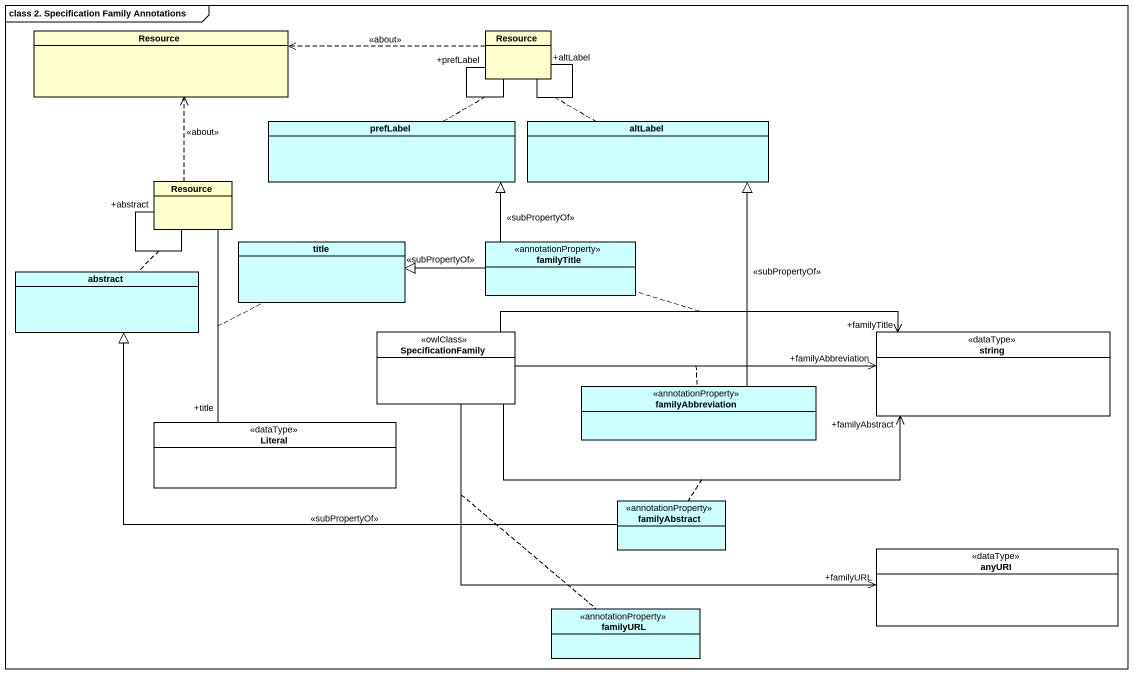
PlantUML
@startuml
mainframe class 2. Specification Family Annotations
hide circle
hide empty members
class Resource #FFFFCC
class "Resource" as Resource_2 #FFFFCC
class prefLabel #CCFFFF
class altLabel #CCFFFF
class "Resource" as Resource_3 #FFFFCC
class "title" as title_ #CCFFFF
class familyTitle <<annotationProperty>> #CCFFFF
class "abstract" as abstract_ #CCFFFF
class SpecificationFamily <<owlClass>> #FFFFFF
class string <<dataType>>
class familyAbbreviation <<annotationProperty>> #CCFFFF
class Literal <<dataType>>
class familyAbstract <<annotationProperty>> #CCFFFF
class anyURI <<dataType>>
class familyURL <<annotationProperty>> #CCFFFF
Resource_2 .left.> Resource : <<about>>
Resource_2 -- "+altLabel" Resource_2
(Resource_2, Resource_2) .. altLabel
Resource_2 -- "+prefLabel" Resource_2
(Resource_2, Resource_2) .. prefLabel
Resource_3 .up.> Resource : <<about>>
Resource_3 -- "+abstract" Resource_3
(Resource_3, Resource_3) .. abstract_
Resource_3 -- "+title" Literal
(Resource_3, Literal) .. title_
familyTitle -up-|> prefLabel : <<subPropertyOf>>
familyTitle -left-|> title_ : <<subPropertyOf>>
SpecificationFamily -right-> "+familyAbbreviation" string
(SpecificationFamily, string) .. familyAbbreviation
SpecificationFamily -right-> "+familyAbstract" string
(SpecificationFamily, string) .. familyAbstract
SpecificationFamily -right-> "+familyTitle" string
(SpecificationFamily, string) .. familyTitle
SpecificationFamily -right-> "+familyURL" anyURI
(SpecificationFamily, anyURI) .. familyURL
familyAbbreviation -up-|> altLabel : <<subPropertyOf>>
familyAbstract -left-|> abstract_ : <<subPropertyOf>>
@enduml
